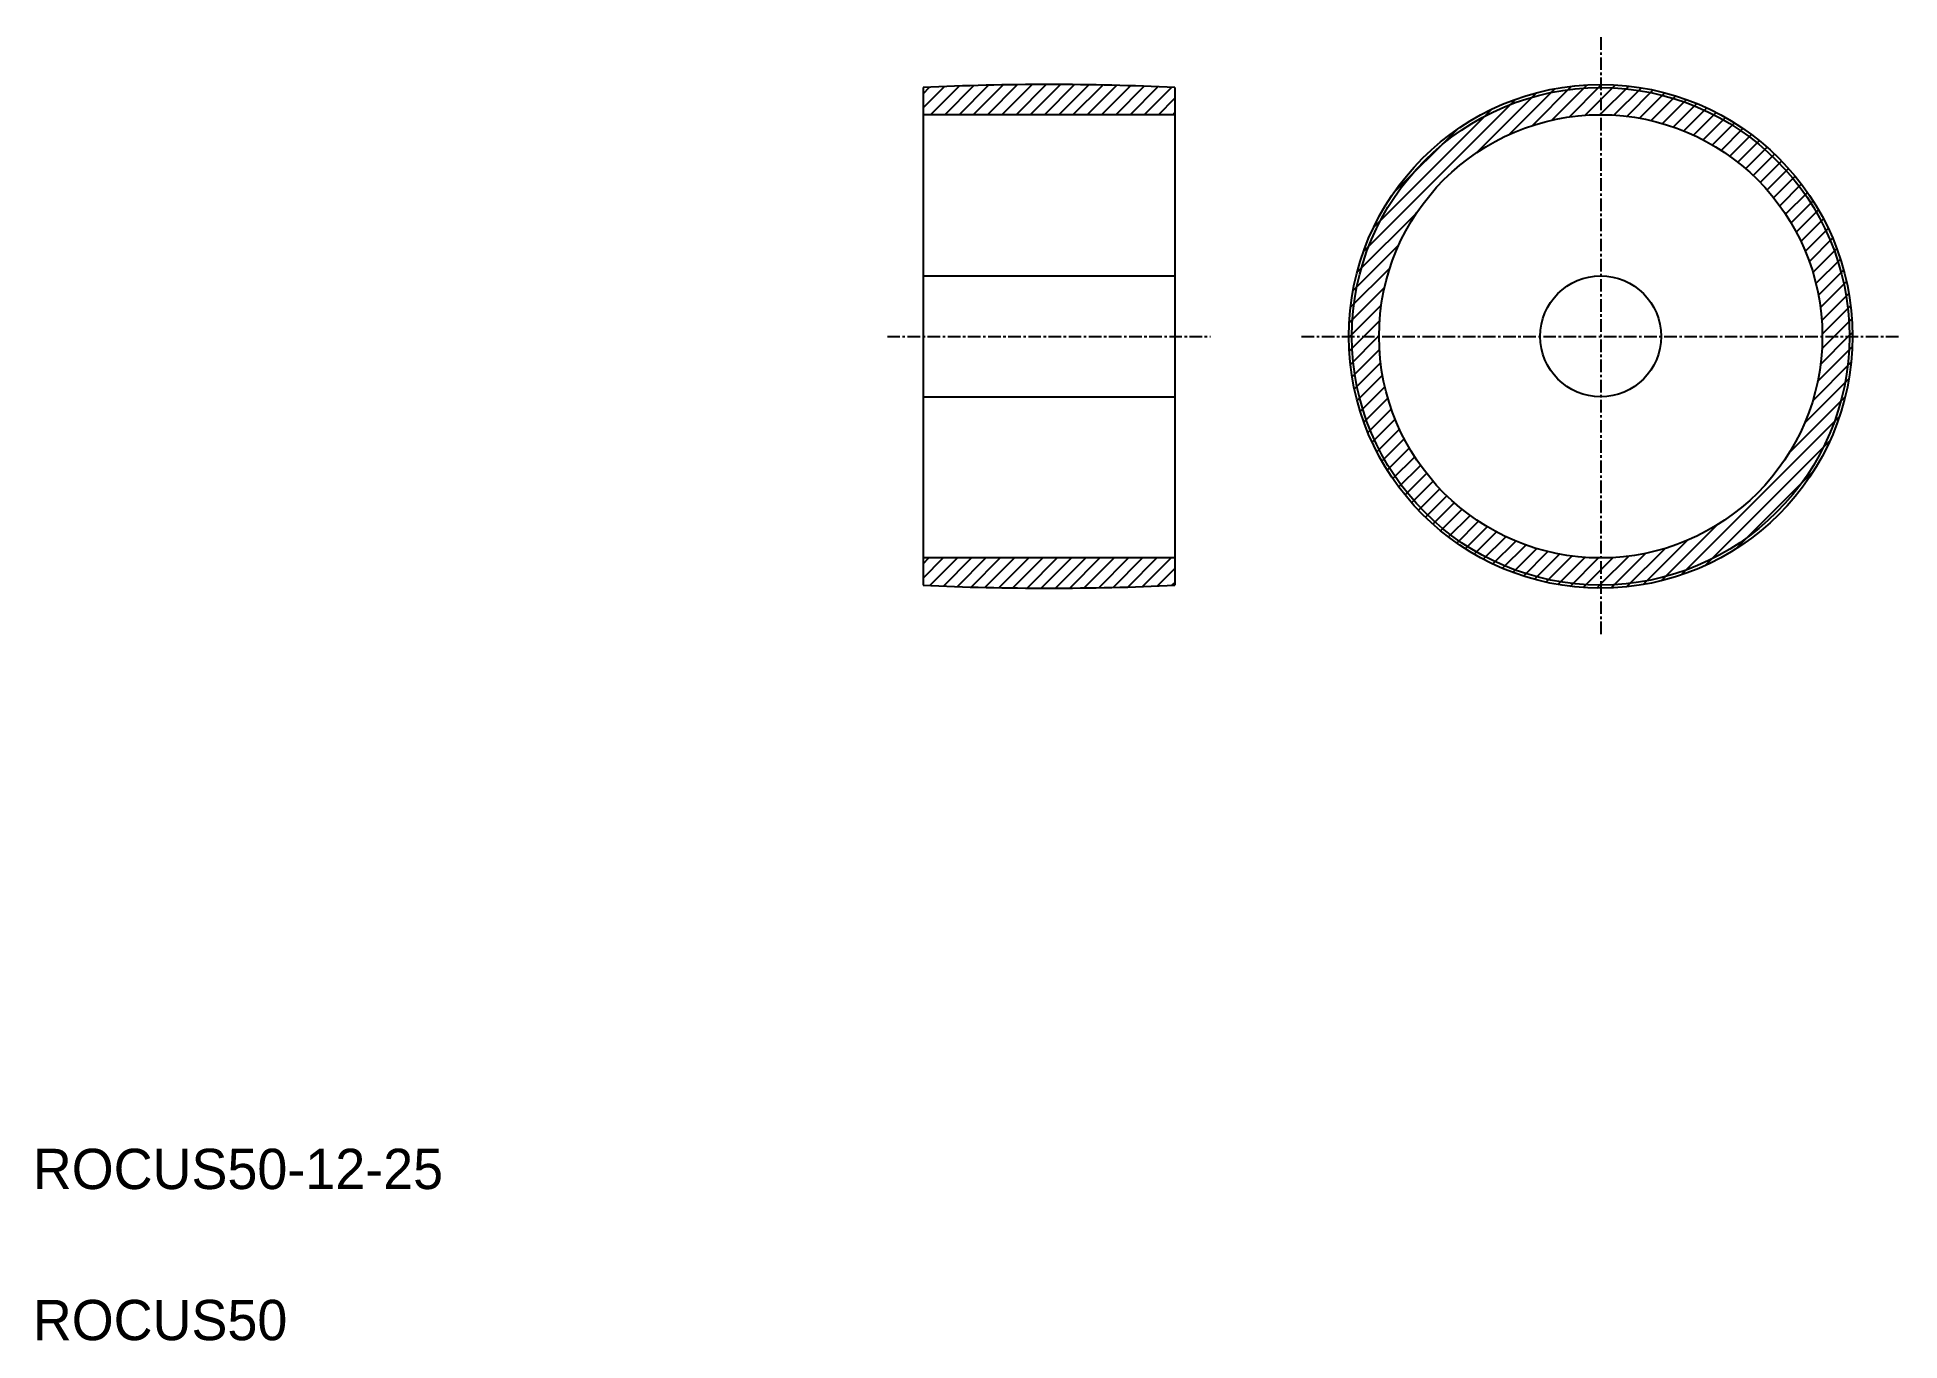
# Model space of a CAD drawing. Extents: x 10 to 195, y 10 to 139.
import ezdxf

# ---------------------------------------------------------------- set-up
doc = ezdxf.new("R2010")
doc.units = 0
doc.linetypes.add('CENTER', pattern=[2, 1.25, -0.25, 0.25, -0.25])
doc.layers.get('0').update_dxf_attribs({"linetype": 'CONTINUOUS'})
doc.layers.add('CENTER', color=1, linetype='CENTER')

# ---------------------------------------------------------------- blocks, each defined once
blk = doc.blocks.new('*X4')
at = {"color": 0, "linetype": 'CONTINUOUS'}
for p, q in [((98.38, 132.32), (100.5, 134.44)), ((98.38, 133.73), (99.02, 134.38)), ((99.12, 131.65), (101.97, 134.49)), ((100.53, 131.65), (103.43, 134.54)), ((101.95, 131.65), (104.88, 134.58)), ((103.36, 131.65), (106.32, 134.61)), ((104.78, 131.65), (107.76, 134.63)), ((106.19, 131.65), (109.19, 134.64)), ((107.61, 131.65), (110.6, 134.65)), ((109.02, 131.65), (112.02, 134.64)), ((110.43, 131.65), (113.42, 134.63)), ((111.85, 131.65), (114.82, 134.62)), ((113.26, 131.65), (116.21, 134.59)), ((114.68, 131.65), (117.59, 134.56)), ((116.09, 131.65), (118.96, 134.52)), ((117.5, 131.65), (120.33, 134.48)), ((118.92, 131.65), (121.69, 134.42)), ((120.33, 131.65), (123.05, 134.36)), ((121.75, 131.65), (123.38, 133.28)), ((142.1, 118.06), (157.23, 133.19)), ((153.34, 127.88), (159.28, 133.82)), ((156.55, 129.68), (161.1, 134.23)), ((158.86, 130.57), (162.76, 134.48)), ((160.81, 131.11), (164.31, 134.61)), ((162.54, 131.43), (165.64, 134.53)), ((165.64, 134.53), (165.76, 134.65)), ((165.64, 133.12), (167.13, 134.6)), ((165.64, 131.7), (168.43, 134.49)), ((166.96, 131.61), (169.68, 134.32)), ((168.26, 131.49), (170.87, 134.1)), ((169.49, 131.31), (172.01, 133.82)), ((170.66, 131.07), (173.11, 133.51)), ((171.78, 130.77), (174.16, 133.15)), ((123.16, 131.65), (123.38, 131.86)), ((143.12, 120.49), (154.8, 132.17)), ((164.12, 131.59), (165.64, 133.12)), ((165.59, 131.65), (165.64, 131.7)), ((172.86, 130.43), (175.18, 132.76)), ((173.89, 130.04), (176.17, 132.33)), ((174.87, 129.62), (177.11, 131.86)), ((175.82, 129.15), (178.03, 131.36)), ((145.09, 123.88), (151.42, 130.2)), ((176.73, 128.65), (178.92, 130.83)), ((177.61, 128.11), (179.77, 130.27)), ((178.45, 127.54), (180.6, 129.68)), ((179.26, 126.93), (181.39, 129.06)), ((180.03, 126.29), (182.16, 128.42)), ((180.77, 125.62), (182.9, 127.74)), ((181.48, 124.92), (183.61, 127.04)), ((182.16, 124.18), (184.29, 126.3)), ((182.81, 123.41), (184.94, 125.54)), ((183.42, 122.61), (185.56, 124.75)), ((184, 121.77), (186.16, 123.93)), ((184.55, 120.91), (186.73, 123.09)), ((185.06, 120), (187.26, 122.21)), ((141.47, 116.01), (147.41, 121.95)), ((185.53, 119.06), (187.76, 121.3)), ((185.96, 118.08), (188.24, 120.35)), ((141.06, 114.19), (145.61, 118.74)), ((186.36, 117.06), (188.67, 119.38)), ((186.71, 116), (189.08, 118.36)), ((187.01, 114.89), (189.44, 117.31)), ((140.81, 112.53), (144.72, 116.43)), ((187.26, 113.72), (189.76, 116.22)), ((187.46, 112.5), (190.04, 115.09)), ((140.68, 110.98), (144.18, 114.48)), ((187.59, 111.22), (190.28, 113.91)), ((140.76, 109.65), (143.86, 112.75)), ((142.17, 109.65), (143.7, 111.17)), ((187.64, 109.86), (190.46, 112.68)), ((188.84, 109.65), (190.58, 111.39)), ((140.64, 109.53), (140.76, 109.65)), ((140.69, 108.16), (142.17, 109.65)), ((140.8, 106.86), (143.59, 109.65)), ((143.59, 109.65), (143.64, 109.7)), ((187.47, 106.86), (190.26, 109.65)), ((187.61, 108.41), (188.84, 109.65)), ((190.26, 109.65), (190.64, 110.03)), ((140.97, 105.62), (143.68, 108.33)), ((187.18, 105.16), (190.62, 108.6)), ((141.2, 104.43), (143.8, 107.03)), ((141.47, 103.28), (143.98, 105.8)), ((185.89, 101.04), (190.29, 105.43)), ((186.7, 103.26), (190.51, 107.07)), ((141.78, 102.19), (144.22, 104.63)), ((184.38, 98.11), (189.91, 103.65)), ((142.14, 101.13), (144.52, 103.51)), ((142.54, 100.11), (144.86, 102.43)), ((142.97, 99.13), (145.25, 101.41)), ((143.43, 98.18), (145.67, 100.42)), ((173.64, 85.96), (189.33, 101.65)), ((143.93, 97.26), (146.14, 99.47)), ((144.46, 96.37), (146.64, 98.56)), ((175.98, 86.88), (188.41, 99.31)), ((145.02, 95.52), (147.18, 97.68)), ((145.61, 94.7), (147.75, 96.84)), ((179.06, 88.55), (186.74, 96.23)), ((146.23, 93.9), (148.36, 96.04)), ((146.87, 93.13), (149, 95.26)), ((147.55, 92.4), (149.67, 94.52)), ((148.25, 91.69), (150.38, 93.81)), ((148.99, 91), (151.11, 93.13)), ((149.75, 90.35), (151.88, 92.48)), ((150.54, 89.73), (152.68, 91.87)), ((151.36, 89.13), (153.52, 91.29)), ((152.21, 88.57), (154.39, 90.75)), ((171.64, 85.38), (177.18, 90.91)), ((153.08, 88.03), (155.29, 90.24)), ((153.99, 87.53), (156.23, 89.76)), ((154.94, 87.06), (157.21, 89.33)), ((155.91, 86.62), (158.23, 88.93)), ((169.86, 85), (174.25, 89.4)), ((98.38, 85.65), (100.37, 87.65)), ((98.38, 87.06), (98.96, 87.65)), ((99.06, 84.92), (101.79, 87.65)), ((100.41, 84.86), (103.2, 87.65)), ((101.78, 84.81), (104.62, 87.65)), ((103.15, 84.76), (106.03, 87.65)), ((104.52, 84.72), (107.45, 87.65)), ((105.91, 84.69), (108.86, 87.65)), ((107.3, 84.67), (110.27, 87.65)), ((108.7, 84.66), (111.69, 87.65)), ((110.1, 84.65), (113.1, 87.65)), ((111.52, 84.65), (114.52, 87.65)), ((112.94, 84.65), (115.93, 87.65)), ((114.37, 84.67), (117.35, 87.65)), ((115.81, 84.69), (118.76, 87.65)), ((117.25, 84.72), (120.17, 87.65)), ((118.71, 84.76), (121.59, 87.65)), ((120.17, 84.81), (123, 87.65)), ((156.93, 86.22), (159.29, 88.58)), ((157.98, 85.85), (160.4, 88.28)), ((159.07, 85.53), (161.57, 88.03)), ((160.2, 85.25), (162.79, 87.83)), ((161.38, 85.01), (164.07, 87.7)), ((162.61, 84.83), (165.43, 87.65)), ((165.64, 85.03), (168.43, 87.82)), ((165.64, 86.45), (166.88, 87.68)), ((166.69, 84.67), (170.13, 88.11)), ((168.22, 84.78), (172.03, 88.59)), ((121.64, 84.87), (123.38, 86.61)), ((123.12, 84.93), (123.38, 85.19)), ((163.9, 84.71), (165.64, 86.45)), ((165.26, 84.65), (165.64, 85.03))]:
    blk.add_line(p, q, dxfattribs=at)

msp = doc.modelspace()

# ---------------------------------------------------------------- linework, layer by layer
at = {"color": 7, "linetype": 'CONTINUOUS'}
for p, q in [((98.378402, 134.346722), (98.378402, 84.946722)), ((123.378402, 134.346722), (123.378402, 84.946722)), ((123.378402, 131.646722), (98.378402, 131.646722)), ((123.378402, 121.996722), (123.378402, 121.996822)), ((98.378402, 115.646722), (123.378402, 115.646722)), ((123.378402, 109.646722), (123.378502, 109.646722)), ((98.378402, 103.646722), (123.378402, 103.646722)), ((123.378402, 87.646722), (98.378402, 87.646722))]:
    msp.add_line(p, q, dxfattribs=at)
for radius in [25, 24.7, 22, 6]:
    msp.add_circle((165.644494, 109.646722), radius, dxfattribs=at)
for centre, start, end in [((110.878402, -125.919944), 87.25033, 92.74967), ((110.878402, 345.213389), 267.25033, 272.74967)]:
    msp.add_arc(centre, 260.566667, start, end, dxfattribs=at)
at = {"layer": 'CENTER', "color": 1, "linetype": 'CENTER'}
for p, q in [((165.644494, 139.335667), (165.644494, 79.957778)), ((94.830367, 109.646722), (126.926437, 109.646722)), ((135.95555, 109.646722), (195.333438, 109.646722))]:
    msp.add_line(p, q, dxfattribs=at)

# ---------------------------------------------------------------- block references
at = {"color": 3, "linetype": 'CONTINUOUS'}
msp.add_blockref('*X4', (0, 0), dxfattribs=at)

# ---------------------------------------------------------------- texts
at = {"color": 7, "linetype": 'CONTINUOUS'}
for s, p in [('ROCUS50-12-25', (10, 25)), ('ROCUS50', (10, 10))]:
    msp.add_text(s, height=4, dxfattribs=at).set_placement(p)

doc.saveas('drawing.dxf')
